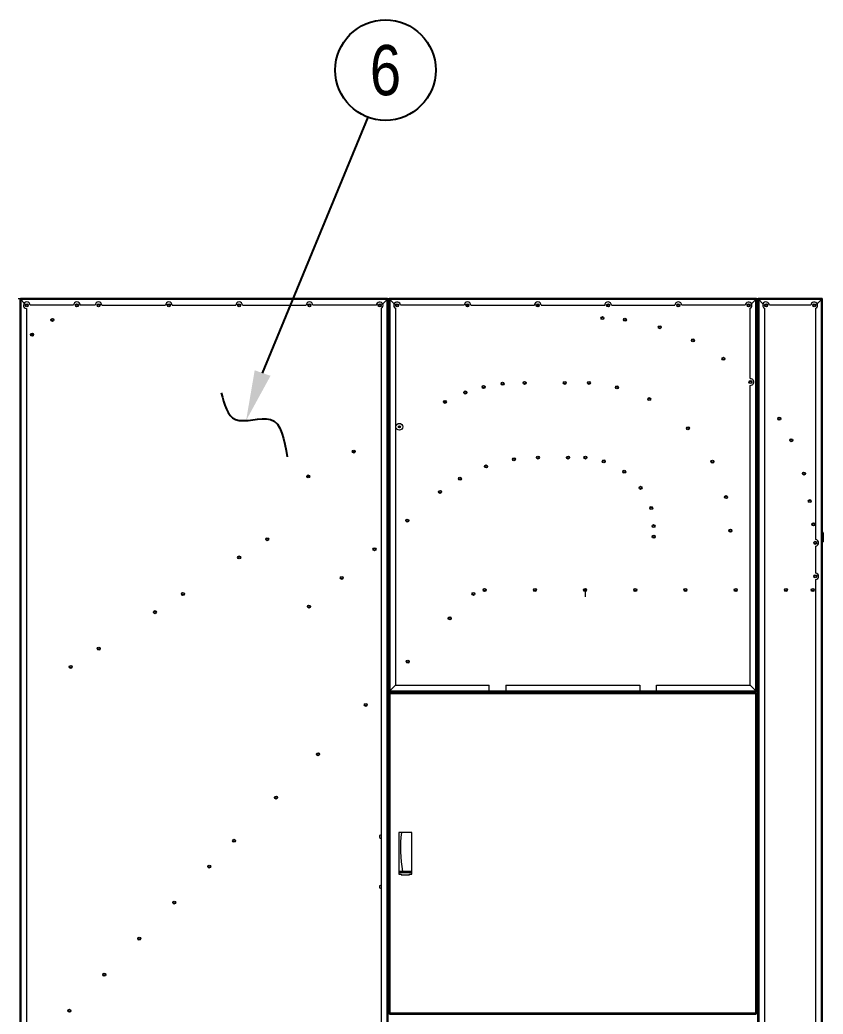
# Model space of a CAD drawing. Header units: millimetres. Extents: x -17070 to 45695, y -291348 to 34705.
# Drawn here: x 28983 to 31383, y 22356 to 25324 of the extents above; entities that cross this region are included whole.
import ezdxf
from ezdxf.enums import TextEntityAlignment as Align

# ---------------------------------------------------------------- set-up
doc = ezdxf.new("R2010")
doc.units = ezdxf.units.MM
doc.layers.add('냉각탑_dim', color=1, linetype='Continuous')
doc.layers.add('냉각탑_text', color=3, linetype='Continuous')
doc.styles.get("Standard").update_dxf_attribs({"font": 'arial.ttf'})

# ---------------------------------------------------------------- blocks, each defined once
blk = doc.blocks.new('1')
at = {"color": 7, "lineweight": 20, "ltscale": 0.003944}
blk.add_line((28977.7, 24492.2), (28984.8, 24492.2), dxfattribs=at)
at = {"color": 7, "lineweight": 20, "ltscale": 0.000833333}
for p, q in [((28983.2, 24490.6), (28983.2, 24489.1)), ((28986.3, 24492.2), (28984.8, 24492.2)), ((28984.8, 24489.1), (28984.8, 24490.6)), ((28984.8, 24490.6), (28986.3, 24490.6)), ((28986.3, 24489.1), (28984.8, 24489.1)), ((30081.6, 24492.2), (30080.1, 24492.2)), ((30080.1, 24489.1), (30080.1, 24490.6)), ((30080.1, 24490.6), (30081.6, 24490.6)), ((30080.1, 24489.1), (30081.6, 24489.1)), ((30081.6, 24490.6), (30081.6, 24489.1)), ((30083.2, 24489.1), (30083.2, 24490.6)), ((30085.2, 24490.6), (30085.2, 24489.1)), ((30088.3, 24492.2), (30086.8, 24492.2)), ((30086.8, 24489.1), (30086.8, 24490.6)), ((30086.8, 24490.6), (30088.3, 24490.6)), ((30088.3, 24489.1), (30086.8, 24489.1)), ((31183.6, 24492.2), (31182.1, 24492.2)), ((31182.1, 24490.6), (31183.6, 24490.6)), ((31182.1, 24489.1), (31182.1, 24490.6)), ((31182.1, 24489.1), (31183.6, 24489.1)), ((31182.1, 24489.1), (31183.6, 24489.1)), ((31183.6, 24490.6), (31183.6, 24489.1)), ((31185.2, 24489.1), (31185.2, 24490.6)), ((31187.2, 24490.6), (31187.2, 24489.1)), ((31190.3, 24492.2), (31188.8, 24492.2)), ((31188.8, 24489.1), (31188.8, 24490.6)), ((31188.8, 24490.6), (31190.3, 24490.6)), ((31190.3, 24489.1), (31188.8, 24489.1)), ((31188.8, 24489.1), (31190.3, 24489.1)), ((31379.6, 24492.2), (31378.1, 24492.2)), ((31378.1, 24490.6), (31379.6, 24490.6)), ((31378.1, 24489.1), (31378.1, 24490.6)), ((31378.1, 24489.1), (31379.6, 24489.1)), ((31379.6, 24490.6), (31379.6, 24489.1)), ((31381.2, 24489.1), (31381.2, 24490.6)), ((30085.2, 23321.3), (30085.2, 23319.8)), ((30086.8, 23319.8), (30086.8, 23321.3)), ((30088.3, 23319.8), (30086.8, 23319.8)), ((30086.8, 23318.2), (30088.3, 23318.2)), ((31182.1, 23321.3), (31182.1, 23319.8)), ((31183.6, 23319.8), (31182.1, 23319.8)), ((31182.1, 23318.2), (31183.6, 23318.2)), ((31183.6, 23321.3), (31183.6, 23319.8)), ((31185.2, 23319.8), (31185.2, 23321.3))]:
    blk.add_line(p, q, dxfattribs=at)
at = {"color": 7, "lineweight": 20, "ltscale": 0.000888889}
for p, q in [((28983.2, 24490.6), (28984.8, 24490.6)), ((28983.2, 24489.1), (28984.8, 24489.1)), ((28984.8, 24492.2), (28984.8, 24490.6)), ((28986.3, 24492.2), (28986.3, 24490.6)), ((30080.1, 24492.2), (30080.1, 24490.6)), ((30081.6, 24492.2), (30081.6, 24490.6)), ((30083.2, 24490.6), (30081.6, 24490.6)), ((30083.2, 24489.1), (30081.6, 24489.1)), ((30085.2, 24490.6), (30086.8, 24490.6)), ((30085.2, 24489.1), (30086.8, 24489.1)), ((30086.8, 24492.2), (30086.8, 24490.6)), ((30088.3, 24492.2), (30088.3, 24490.6)), ((31182.1, 24492.2), (31182.1, 24490.6)), ((31183.6, 24492.2), (31183.6, 24490.6)), ((31185.2, 24490.6), (31183.6, 24490.6)), ((31185.2, 24489.1), (31183.6, 24489.1)), ((31187.2, 24490.6), (31188.8, 24490.6)), ((31187.2, 24489.1), (31188.8, 24489.1)), ((31188.8, 24492.2), (31188.8, 24490.6)), ((31190.3, 24492.2), (31190.3, 24490.6)), ((31378.1, 24492.2), (31378.1, 24490.6)), ((31379.6, 24492.2), (31379.6, 24490.6)), ((31381.2, 24490.6), (31379.6, 24490.6)), ((31381.2, 24489.1), (31379.6, 24489.1)), ((31381.2, 23766.1), (31382.8, 23766.1)), ((30085.2, 23321.3), (30086.8, 23321.3)), ((30085.2, 23319.8), (30086.8, 23319.8)), ((30086.8, 23318.2), (30086.8, 23319.8)), ((30088.3, 23318.2), (30088.3, 23319.8)), ((31182.1, 23318.2), (31182.1, 23319.8)), ((31185.2, 23321.3), (31183.6, 23321.3)), ((31185.2, 23319.8), (31183.6, 23319.8)), ((31183.6, 23318.2), (31183.6, 23319.8))]:
    blk.add_line(p, q, dxfattribs=at)
at = {"color": 7, "lineweight": 20}
for p, q in [((28983.2, 24489.1), (28983.2, 21647.3)), ((30080.1, 24492.2), (28986.3, 24492.2)), ((28986.3, 24489.1), (28986.3, 21647.3)), ((30080.1, 24489.1), (28986.3, 24489.1)), ((30080.1, 21647.3), (30080.1, 24489.1)), ((30083.2, 21647.3), (30083.2, 24489.1)), ((30085.2, 24489.1), (30085.2, 23321.3)), ((31182.1, 24492.2), (30088.3, 24492.2)), ((30088.3, 24489.1), (30088.3, 23321.3)), ((31182.1, 24489.1), (30088.3, 24489.1)), ((31182.1, 23321.3), (31182.1, 24489.1)), ((31185.2, 23321.3), (31185.2, 24489.1)), ((31187.2, 24489.1), (31187.2, 21647.3)), ((31190.3, 24489.1), (31190.3, 21647.3)), ((31378.1, 21647.3), (31378.1, 24489.1)), ((31381.2, 21647.3), (31381.2, 24489.1)), ((29003.2, 24462.2), (29003.2, 21664.2)), ((30063.2, 21664.2), (30063.2, 24463.5)), ((30105.2, 24463.5), (30105.2, 23338.2)), ((31207.2, 24463.5), (31207.2, 21664.2)), ((31361.2, 21664.2), (31361.2, 23653.3)), ((30085.2, 23314.2), (30085.2, 22358.2)), ((31183.2, 23316.2), (30087.2, 23316.2)), ((30088.3, 23318.2), (31182.1, 23318.2)), ((31181.8, 23312.8), (30088.6, 23312.8)), ((30088.6, 23312.8), (30088.6, 22359.6)), ((31181.8, 22359.6), (31181.8, 23312.8)), ((31185.2, 22358.2), (31185.2, 23314.2)), ((30087.2, 22356.2), (31183.2, 22356.2)), ((30088.6, 22359.6), (31181.8, 22359.6))]:
    blk.add_line(p, q, dxfattribs=at)
at = {"color": 7, "lineweight": 20, "ltscale": 0.000833349}
for p, q in [((28984.8, 24489.1), (28986.3, 24489.1)), ((30086.8, 24489.1), (30088.3, 24489.1))]:
    blk.add_line(p, q, dxfattribs=at)
at = {"color": 7, "lineweight": 20, "ltscale": 0.001722}
for p, q in [((28986.3, 24489.1), (28986.3, 24492.2)), ((30088.3, 24489.1), (30088.3, 24492.2)), ((31190.3, 24489.1), (31190.3, 24492.2)), ((30088.3, 23321.3), (30085.2, 23321.3)), ((30088.3, 23321.3), (30088.3, 23318.2)), ((31182.1, 23321.3), (31185.2, 23321.3))]:
    blk.add_line(p, q, dxfattribs=at)
at = {"color": 7, "lineweight": 20, "ltscale": 0.007922}
blk.add_line((28996.4, 24479), (28986.3, 24489.1), dxfattribs=at)
blk.add_line((28996.4, 24479), (28986.3, 24489.1), dxfattribs=at)
at = {"color": 7, "lineweight": 20, "ltscale": 0.010045}
for p, q in [((30067.3, 24476.3), (30080.1, 24489.1)), ((30067.3, 24476.3), (30080.1, 24489.1)), ((30101.1, 24476.3), (30088.3, 24489.1)), ((30101.1, 24476.3), (30088.3, 24489.1)), ((31169.3, 24476.3), (31182.1, 24489.1)), ((31169.3, 24476.3), (31182.1, 24489.1)), ((31203.1, 24476.3), (31190.3, 24489.1)), ((31203.1, 24476.3), (31190.3, 24489.1)), ((31365.3, 24476.3), (31378.1, 24489.1)), ((31365.3, 24476.3), (31378.1, 24489.1))]:
    blk.add_line(p, q, dxfattribs=at)
at = {"color": 7, "lineweight": 20, "ltscale": 0.000833318}
blk.add_line((30080.1, 24489.1), (30081.6, 24489.1), dxfattribs=at)
at = {"color": 7, "lineweight": 20, "ltscale": 0.002889}
for p, q in [((30081.6, 24492.2), (30086.8, 24492.2)), ((31183.6, 24492.2), (31188.8, 24492.2))]:
    blk.add_line(p, q, dxfattribs=at)
at = {"color": 7, "lineweight": 20, "ltscale": 0.001111}
for p, q in [((30083.2, 24489.1), (30085.2, 24489.1)), ((31185.2, 24489.1), (31187.2, 24489.1)), ((30085.2, 24455.3), (30083.2, 24455.3)), ((30085.2, 24452.2), (30083.2, 24452.2)), ((30083.2, 24450.6), (30085.2, 24450.6)), ((31187.2, 24455.3), (31185.2, 24455.3)), ((31187.2, 24452.2), (31185.2, 24452.2)), ((31185.2, 23693.4), (31187.2, 23693.4)), ((31185.2, 23646.5), (31187.2, 23646.5)), ((31187.2, 23645), (31185.2, 23645)), ((31187.2, 23643.4), (31185.2, 23643.4)), ((31187.2, 23643.4), (31185.2, 23643.4)), ((31187.2, 23640.3), (31185.2, 23640.3)), ((31187.2, 23604.5), (31185.2, 23604.5)), ((31187.2, 23601.4), (31185.2, 23601.4)), ((31185.2, 23488.2), (31187.2, 23488.2)), ((31187.2, 23487.4), (31185.2, 23487.4)), ((31185.2, 23475.5), (31187.2, 23475.5)), ((31185.2, 23474), (31187.2, 23474)), ((31185.2, 23472.4), (31187.2, 23472.4)), ((31187.2, 23470.8), (31185.2, 23470.8)), ((31187.2, 23469.3), (31185.2, 23469.3)), ((31187.2, 23469.3), (31185.2, 23469.3)), ((31185.2, 23467), (31187.2, 23467)), ((31187.2, 23465.8), (31185.2, 23465.8)), ((31185.2, 23463.5), (31187.2, 23463.5)), ((31187.2, 23452), (31185.2, 23452)), ((31185.2, 23382), (31187.2, 23382)), ((31187.2, 23370.5), (31185.2, 23370.5)), ((31187.2, 23367), (31185.2, 23367)), ((31187.2, 23365.8), (31185.2, 23365.8)), ((31185.2, 22854), (31187.2, 22854)), ((31187.2, 22852.4), (31185.2, 22852.4)), ((31185.2, 22852.4), (31187.2, 22852.4)), ((31187.2, 22850.8), (31185.2, 22850.8)), ((30085.2, 22782.3), (30083.2, 22782.3)), ((30085.2, 22777.6), (30083.2, 22777.6)), ((30122.7, 22773.7), (30122.7, 22771.7)), ((30146.7, 22771.7), (30146.7, 22773.7)), ((31187.2, 22782.3), (31185.2, 22782.3)), ((31187.2, 22777.6), (31185.2, 22777.6)), ((30083.2, 22757.3), (30085.2, 22757.3)), ((31185.2, 22757.3), (31187.2, 22757.3)), ((30085.2, 22707.3), (30083.2, 22707.3)), ((31187.2, 22707.3), (31185.2, 22707.3))]:
    blk.add_line(p, q, dxfattribs=at)
at = {"color": 7, "lineweight": 20, "ltscale": 0.104333}
for p, q in [((31378.1, 24492.2), (31190.3, 24492.2)), ((31378.1, 24489.1), (31190.3, 24489.1))]:
    blk.add_line(p, q, dxfattribs=at)
at = {"color": 7, "lineweight": 20, "ltscale": 0.072222}
blk.add_line((29143.7, 24472.2), (29013.7, 24472.2), dxfattribs=at)
at = {"color": 7, "lineweight": 20, "ltscale": 0.024722}
blk.add_line((29208.2, 24472.2), (29163.7, 24472.2), dxfattribs=at)
at = {"color": 7, "lineweight": 20, "ltscale": 0.105556}
for p, q in [((29228.2, 24472.2), (29418.2, 24472.2)), ((29438.2, 24472.2), (29628.2, 24472.2)), ((29648.2, 24472.2), (29838.2, 24472.2)), ((30048.2, 24472.2), (29858.2, 24472.2)), ((30310.2, 24472.2), (30120.2, 24472.2)), ((30330.2, 24472.2), (30520.2, 24472.2)), ((30540.2, 24472.2), (30730.2, 24472.2)), ((30750.2, 24472.2), (30940.2, 24472.2)), ((31150.2, 24472.2), (30960.2, 24472.2))]:
    blk.add_line(p, q, dxfattribs=at)
at = {"color": 7, "lineweight": 20, "ltscale": 0.00315}
for p, q in [((30317.4, 24473.2), (30323, 24473.2)), ((30527.4, 24473.2), (30533, 24473.2))]:
    blk.add_line(p, q, dxfattribs=at)
at = {"color": 7, "lineweight": 20, "ltscale": 0.003136}
for p, q in [((30317.4, 24471.2), (30323, 24471.2)), ((30527.4, 24471.2), (30533, 24471.2))]:
    blk.add_line(p, q, dxfattribs=at)
at = {"color": 7, "lineweight": 20, "ltscale": 0.001812}
for p, q in [((30318.6, 24469.7), (30321.8, 24469.7)), ((30528.6, 24469.7), (30531.8, 24469.7))]:
    blk.add_line(p, q, dxfattribs=at)
at = {"color": 7, "lineweight": 20, "ltscale": 0.002485}
blk.add_line((30738.2, 24469.9), (30738.2, 24474.4), dxfattribs=at)
at = {"color": 7, "lineweight": 20, "ltscale": 0.11685}
blk.add_line((31165.2, 24253.2), (31165.2, 24463.5), dxfattribs=at)
at = {"color": 7, "lineweight": 20, "ltscale": 0.068889}
blk.add_line((31346.2, 24472.2), (31222.2, 24472.2), dxfattribs=at)
at = {"color": 7, "lineweight": 20, "ltscale": 0.383698}
blk.add_line((31361.2, 23772.9), (31361.2, 24463.5), dxfattribs=at)
at = {"color": 7, "lineweight": 20, "ltscale": 0.00282}
for p, q in [((29081.4, 24431.5), (29077.3, 24428.5)), ((29020.7, 24387.4), (29016.6, 24384.4))]:
    blk.add_line(p, q, dxfattribs=at)
at = {"color": 7, "lineweight": 20, "ltscale": 0.001525}
for p, q in [((31187.2, 24250.4), (31185.2, 24252.3)), ((31187.2, 24246.2), (31185.2, 24248.1)), ((31187.2, 24195.5), (31185.2, 24197.4))]:
    blk.add_line(p, q, dxfattribs=at)
at = {"color": 7, "lineweight": 20, "ltscale": 0.497241}
blk.add_line((31165.2, 23338.2), (31165.2, 24233.2), dxfattribs=at)
at = {"color": 7, "lineweight": 20, "ltscale": 0.001266}
for p, q in [((30083.2, 24114.2), (30085.2, 24115.2)), ((30083.2, 24110.6), (30085.2, 24111.7)), ((30083.2, 24068.6), (30085.2, 24069.7))]:
    blk.add_line(p, q, dxfattribs=at)
at = {"color": 7, "lineweight": 20, "ltscale": 0.003197}
blk.add_line((30116, 24112.6), (30116, 24106.9), dxfattribs=at)
at = {"color": 7, "lineweight": 20, "ltscale": 0.001476}
for p, q in [((30085.2, 23807.7), (30083.2, 23806)), ((30085.2, 23803.6), (30083.2, 23801.9)), ((30085.2, 23754.6), (30083.2, 23752.9))]:
    blk.add_line(p, q, dxfattribs=at)
at = {"color": 7, "lineweight": 20, "ltscale": 0.014944}
blk.add_line((31382.8, 23793), (31382.8, 23766.1), dxfattribs=at)
at = {"color": 7, "lineweight": 20, "ltscale": 0.044669}
blk.add_line((31361.2, 23672.9), (31361.2, 23753.3), dxfattribs=at)
at = {"color": 0, "lineweight": 20}
blk.add_line((30671.6, 23622.4), (30671.6, 23601.4), dxfattribs=at)
at = {"color": 7, "lineweight": 20, "ltscale": 0.001596}
for p, q in [((30085.2, 23380), (30083.2, 23378)), ((30085.2, 23375), (30083.2, 23373)), ((30085.2, 23324.8), (30083.2, 23322.7))]:
    blk.add_line(p, q, dxfattribs=at)
at = {"color": 7, "lineweight": 20, "ltscale": 0.013278}
for p, q in [((30105.2, 23338.2), (30088.3, 23321.3)), ((30088.3, 23321.3), (30105.2, 23338.2)), ((31165.2, 23338.2), (31182.1, 23321.3)), ((31182.1, 23321.3), (31165.2, 23338.2))]:
    blk.add_line(p, q, dxfattribs=at)
at = {"color": 7, "lineweight": 20, "ltscale": 0.155556}
for p, q in [((30105.2, 23338.2), (30385.2, 23338.2)), ((30885.2, 23338.2), (31165.2, 23338.2))]:
    blk.add_line(p, q, dxfattribs=at)
at = {"color": 7, "lineweight": 20, "ltscale": 0.009389}
for p, q in [((30385.2, 23321.3), (30385.2, 23338.2)), ((30435.2, 23338.2), (30435.2, 23321.3)), ((30835.2, 23338.2), (30835.2, 23321.3)), ((30885.2, 23321.3), (30885.2, 23338.2))]:
    blk.add_line(p, q, dxfattribs=at)
at = {"color": 7, "lineweight": 20, "ltscale": 0.222222}
for p, q in [((30435.2, 23338.2), (30835.2, 23338.2)), ((30435.2, 23321.3), (30835.2, 23321.3))]:
    blk.add_line(p, q, dxfattribs=at)
at = {"color": 7, "lineweight": 20, "ltscale": 0.001632}
blk.add_line((30085.2, 23319.8), (30083.2, 23317.7), dxfattribs=at)
at = {"color": 7, "lineweight": 20, "ltscale": 0.000750576}
for p, q in [((30085.2, 23314.2), (30086.5, 23314.2)), ((30087.2, 23316.2), (30087.2, 23314.8)), ((31183.2, 23316.2), (31183.2, 23314.8)), ((31185.2, 23314.2), (31183.8, 23314.2)), ((30085.2, 22358.2), (30086.5, 22358.2)), ((30087.2, 22356.2), (30087.2, 22357.5)), ((31183.2, 22356.2), (31183.2, 22357.5)), ((31185.2, 22358.2), (31183.8, 22358.2))]:
    blk.add_line(p, q, dxfattribs=at)
at = {"color": 7, "lineweight": 20, "ltscale": 0.000360535}
for p, q in [((30087.2, 23314.2), (30086.5, 23314.2)), ((31183.2, 23314.2), (31183.8, 23314.2)), ((30087.2, 22358.2), (30086.5, 22358.2)), ((31183.2, 22358.2), (31183.8, 22358.2))]:
    blk.add_line(p, q, dxfattribs=at)
at = {"color": 7, "lineweight": 20, "ltscale": 0.000669596}
for p, q in [((30087.2, 23313.6), (30087.2, 23314.8)), ((31183.2, 23313.6), (31183.2, 23314.8)), ((30087.2, 22358.7), (30087.2, 22357.5)), ((31183.2, 22358.7), (31183.2, 22357.5))]:
    blk.add_line(p, q, dxfattribs=at)
at = {"color": 7, "lineweight": 20, "ltscale": 0.164944}
for p, q in [((30088.3, 23321.3), (30385.2, 23321.3)), ((30885.2, 23321.3), (31182.1, 23321.3))]:
    blk.add_line(p, q, dxfattribs=at)
at = {"color": 7, "lineweight": 20, "ltscale": 0.00139}
for p, q in [((30157.8, 23316.2), (30159.3, 23318.2)), ((30157.9, 23316.2), (30159.4, 23318.2)), ((30162.2, 23316.2), (30163.7, 23318.2)), ((30251.7, 23316.2), (30253.2, 23318.2))]:
    blk.add_line(p, q, dxfattribs=at)
at = {"color": 7, "lineweight": 20, "ltscale": 0.027778}
for p, q in [((30385.2, 23321.3), (30435.2, 23321.3)), ((30385.2, 23321.3), (30435.2, 23321.3)), ((30835.2, 23321.3), (30885.2, 23321.3))]:
    blk.add_line(p, q, dxfattribs=at)
at = {"color": 7, "lineweight": 20, "ltscale": 0.001849}
for p, q in [((30083.2, 23216.9), (30085.2, 23219.6)), ((30083.2, 23216.8), (30085.2, 23219.5)), ((30083.2, 23211), (30085.2, 23213.7)), ((30083.2, 23092), (30085.2, 23094.7))]:
    blk.add_line(p, q, dxfattribs=at)
at = {"color": 7, "lineweight": 20, "ltscale": 0.021667}
for p, q in [((30154.2, 22898.7), (30115.2, 22898.7)), ((30154.2, 22782.3), (30115.2, 22782.3)), ((30154.2, 22777.6), (30115.2, 22777.6))]:
    blk.add_line(p, q, dxfattribs=at)
at = {"color": 7, "lineweight": 20, "ltscale": 0.069444}
for p, q in [((30115.2, 22898.7), (30115.2, 22773.7)), ((30154.2, 22773.7), (30154.2, 22898.7))]:
    blk.add_line(p, q, dxfattribs=at)
at = {"color": 7, "lineweight": 20, "ltscale": 0.004167}
for p, q in [((30115.2, 22773.7), (30122.7, 22773.7)), ((30146.7, 22773.7), (30154.2, 22773.7))]:
    blk.add_line(p, q, dxfattribs=at)
at = {"color": 7, "lineweight": 20, "ltscale": 0.013333}
blk.add_line((30122.7, 22771.7), (30146.7, 22771.7), dxfattribs=at)
at = {"color": 7, "lineweight": 20, "ltscale": 0.002222}
blk.add_line((30083.2, 22482.7), (30085.2, 22479.3), dxfattribs=at)
at = {"color": 7, "lineweight": 20, "ltscale": 0.001571}
blk.add_line((30085.2, 22393), (30083.2, 22395), dxfattribs=at)
at = {"color": 7, "lineweight": 20}
for centre, radius in [((29003.7, 24472.2), 4.5), ((29003.7, 24472.2), 3), ((29153.7, 24472.2), 4.5), ((29153.7, 24472.2), 3), ((29218.2, 24472.2), 4.5), ((29218.2, 24472.2), 3), ((29428.2, 24472.2), 4.5), ((29428.2, 24472.2), 3), ((29638.2, 24472.2), 4.5), ((29638.2, 24472.2), 3), ((29848.2, 24472.2), 4.5), ((29848.2, 24472.2), 3), ((30058.2, 24472.2), 4.5), ((30058.2, 24472.2), 3), ((30110.2, 24472.2), 4.5), ((30110.2, 24472.2), 3), ((30320.2, 24472.2), 4.5), ((30320.2, 24472.2), 3), ((30530.2, 24472.2), 4.5), ((30530.2, 24472.2), 3), ((30740.2, 24472.2), 4.5), ((30740.2, 24472.2), 3), ((30950.2, 24472.2), 4.5), ((30950.2, 24472.2), 3), ((31160.2, 24472.2), 4.5), ((31160.2, 24472.2), 3), ((31212.2, 24472.2), 4.5), ((31212.2, 24472.2), 3), ((31356.2, 24472.2), 4.5), ((31356.2, 24472.2), 3), ((29080.3, 24428.7), 4.5), ((29080.3, 24428.7), 3), ((30723.4, 24434), 4.5), ((30723.4, 24434), 3), ((30790.6, 24429.2), 4.5), ((30790.6, 24429.2), 3), ((30894.7, 24406.8), 4.5), ((30894.7, 24406.8), 3), ((29019.6, 24384.6), 4.5), ((29019.6, 24384.6), 3), ((30993.7, 24367.6), 4.5), ((30993.7, 24367.6), 3), ((31084.9, 24312.6), 4.5), ((31084.9, 24312.6), 3), ((30368.6, 24228.5), 4.5), ((30368.6, 24228.5), 3), ((30425.2, 24238.1), 4.5), ((30425.2, 24238.1), 3), ((30491, 24240.5), 4.5), ((30491, 24240.5), 3), ((30611, 24240.5), 4.5), ((30611, 24240.5), 3), ((30683, 24240.5), 4.5), ((30683, 24240.5), 3), ((30766.7, 24227.3), 4.5), ((30766.7, 24227.3), 3), ((31165.7, 24243.2), 4.5), ((31165.7, 24243.2), 3), ((30313.8, 24211.9), 4.5), ((30313.8, 24211.9), 3), ((30863.4, 24192.1), 4.5), ((30863.4, 24192.1), 3), ((30252.9, 24184), 4.5), ((30252.9, 24184), 3), ((31251.9, 24133.7), 4.5), ((31251.9, 24133.7), 3), ((30116.8, 24109.7), 10), ((30116.8, 24109.7), 3), ((30978.9, 24105.1), 4.5), ((30978.9, 24105.1), 3), ((31287.7, 24069.5), 4.5), ((31287.7, 24069.5), 3), ((29980.8, 24035.5), 4.5), ((29980.8, 24035.5), 3), ((30459.1, 24012.4), 4.5), ((30459.1, 24012.4), 3), ((30530.8, 24017.6), 4.5), ((30530.8, 24017.6), 3), ((30620.8, 24017.6), 4.5), ((30620.8, 24017.6), 3), ((30672.8, 24017.6), 4.5), ((30672.8, 24017.6), 3), ((30375.7, 23991.1), 4.5), ((30375.7, 23991.1), 3), ((30727.6, 24006.4), 4.5), ((30727.6, 24006.4), 3), ((31052.1, 24005.5), 4.5), ((31052.1, 24005.5), 3), ((29844.7, 23961.2), 4.5), ((29844.7, 23961.2), 3), ((30297.8, 23954.5), 4.5), ((30297.8, 23954.5), 3), ((30788.6, 23975.4), 4.5), ((30788.6, 23975.4), 3), ((31325.5, 23970), 4.5), ((31325.5, 23970), 3), ((30837.4, 23927.3), 4.5), ((30837.4, 23927.3), 3), ((30238.3, 23915.1), 4.5), ((30238.3, 23915.1), 3), ((31092.7, 23899.5), 4.5), ((31092.7, 23899.5), 3), ((30869.3, 23867), 4.5), ((30869.3, 23867), 3), ((31343, 23887.6), 4.5), ((31343, 23887.6), 3), ((30140.5, 23829.5), 4.5), ((30140.5, 23829.5), 3), ((30876.3, 23812.9), 4.5), ((30876.3, 23812.9), 3), ((31353.6, 23818.4), 4.5), ((31353.6, 23818.4), 3), ((29722.1, 23773.9), 4.5), ((29722.1, 23773.9), 3), ((30876.6, 23781.4), 4.5), ((30876.6, 23781.4), 3), ((31105.6, 23799.3), 4.5), ((31105.6, 23799.3), 3), ((30042.6, 23744), 4.5), ((30042.6, 23744), 3), ((31359.2, 23763.1), 4.5), ((31359.2, 23763.1), 3), ((29638.3, 23719.5), 4.5), ((29638.3, 23719.5), 3), ((29944.8, 23658.4), 4.5), ((29944.8, 23658.4), 3), ((31359.2, 23663.1), 4.5), ((31359.2, 23663.1), 3), ((30371.6, 23622.4), 4.5), ((30521.6, 23622.4), 4.5), ((30671.6, 23622.4), 4.5), ((30821.6, 23622.4), 4.5), ((30971.6, 23622.4), 4.5), ((31121.6, 23622.4), 4.5), ((31271.6, 23622.4), 4.5), ((31351.6, 23622.4), 4.5), ((29470.5, 23610.5), 4.5), ((29470.5, 23610.5), 3), ((30338.3, 23610.8), 4.5), ((30338.3, 23610.8), 3), ((30371.6, 23622.4), 3), ((30521.6, 23622.4), 3), ((30671.6, 23622.4), 3), ((30821.6, 23622.4), 3), ((30971.6, 23622.4), 3), ((31121.6, 23622.4), 3), ((31271.6, 23622.4), 3), ((31351.6, 23622.4), 3), ((29846.9, 23572.8), 4.5), ((29846.9, 23572.8), 3), ((29386.6, 23556.1), 4.5), ((29386.6, 23556.1), 3), ((30267.2, 23537.6), 4.5), ((30267.2, 23537.6), 3), ((29218.9, 23447.2), 4.5), ((29218.9, 23447.2), 3), ((29135, 23392.7), 4.5), ((29135, 23392.7), 3), ((30141.9, 23408.4), 4.5), ((30141.9, 23408.4), 3), ((30016.6, 23279.2), 4.5), ((30016.6, 23279.2), 3), ((29873.9, 23132), 4.5), ((29873.9, 23132), 3), ((29748.5, 23002.8), 4.5), ((29748.5, 23002.8), 3), ((29623.2, 22873.6), 4.5), ((29623.2, 22873.6), 3), ((29548.7, 22796.8), 4.5), ((29548.7, 22796.8), 3), ((29444.3, 22689.1), 4.5), ((29444.3, 22689.1), 3), ((29339.8, 22581.5), 4.5), ((29339.8, 22581.5), 3), ((29235.4, 22473.8), 4.5), ((29235.4, 22473.8), 3), ((29131, 22366.1), 4.5), ((29131, 22366.1), 3)]:
    blk.add_circle(centre, radius, dxfattribs=at)
for centre, radius, start, end in [((29173.1, 24489.1), 3.1, 89.7398, 90), ((29182.3, 24489.1), 3.1, 90, 90.2603), ((30276.1, 24489.1), 3.1, 89.7397, 90), ((30284.3, 24489.1), 3.1, 90, 90.2603), ((31378.1, 24489.1), 3.1, 89.7307, 90), ((31378.1, 24489.1), 1.5, 360, 89.6129), ((31378.1, 24489.1), 3.1, 28.9378, 61.0622), ((31378.1, 24489.1), 3.1, 360, 0.2617), ((29003.7, 24472.2), 10, 360, 267.1343), ((29153.7, 24472.2), 10, 360, 180), ((29218.2, 24472.2), 10, 360, 180), ((29428.2, 24472.2), 10, 360, 180), ((29638.2, 24472.2), 10, 360, 180), ((29848.2, 24472.2), 10, 360, 180), ((30058.2, 24472.2), 10, 300, 180), ((30110.2, 24472.2), 10, 360, 239.9997), ((30320.2, 24472.2), 10, 360, 180), ((30530.2, 24472.2), 10, 360, 180), ((30740.2, 24472.2), 10, 360, 180), ((30950.2, 24472.2), 10, 360, 180), ((31160.2, 24472.2), 10, 300.0003, 180), ((31212.2, 24472.2), 10, 155.7048, 240), ((31212.2, 24472.2), 10, 360, 155.7048), ((31356.2, 24472.2), 10, 300, 180), ((31165.7, 24243.2), 10, 267.1352, 92.8648), ((30715.7, 23793.3), 660.3, 44.432, 44.6794), ((30255.4, 24182.3), 4.5, 103.5355, 186.3833), ((30255.4, 24182.3), 3, 84.942, 204.9672), ((29983.2, 24033.8), 3, 84.942, 204.9674), ((29847.2, 23959.5), 3, 84.942, 204.9675), ((31379.7, 23793), 3.1, 360, 61.0615), ((31359.2, 23763.1), 10, 281.5372, 78.4628), ((31359.2, 23663.1), 10, 281.5372, 78.4628), ((31378.1, 23601.4), 3.1, 359.7468, 360), ((30436.9, 23319), 4.5, 190.7013, 219.0599), ((30436.9, 23319), 3, 196.1728, 250.9443), ((30436.9, 23319), 3, 289.0557, 343.8272), ((30436.9, 23319), 4.5, 320.9401, 349.2987), ((30552.7, 23314.8), 4.5, 131.1158, 162.0048), ((30552.7, 23314.8), 3, 27.607, 152.393), ((30552.7, 23314.8), 4.5, 17.9952, 48.8842), ((30527.5, 22852.4), 458, 164.9547, 165.9509), ((30085.8, 22938.2), 2.5, 103.1329, 256.8671), ((30061.6, 22886.2), 4.5, 69.1729, 290.8271), ((30527.5, 22852.4), 407.2, 173.4712, 189.913), ((30061.6, 22736.2), 4.5, 69.1729, 290.8271), ((30086.5, 22763.1), 10, 250.5258, 262.3349), ((31183.1, 22509.7), 4.5, 25.069, 62.5255), ((31183.1, 22509.7), 3, 313.7911, 46.2089), ((31183.1, 22509.7), 4.5, 297.4745, 334.931)]:
    blk.add_arc(centre, radius, start, end, dxfattribs=at)
for points in [[(30088.6, 23312.8), (30088.2, 23313), (30087.7, 23313.3), (30087.3, 23313.6), (30086.9, 23313.9), (30086.5, 23314.2)], [(30088.6, 23312.8), (30088.3, 23313.2), (30088, 23313.6), (30087.8, 23314.1), (30087.5, 23314.5), (30087.2, 23314.8)], [(31181.8, 23312.8), (31182.1, 23313.2), (31182.3, 23313.6), (31182.6, 23314.1), (31182.9, 23314.5), (31183.2, 23314.8)], [(31181.8, 23312.8), (31182.2, 23313), (31182.7, 23313.3), (31183.1, 23313.6), (31183.5, 23313.9), (31183.8, 23314.2)], [(30088.6, 22359.6), (30088.2, 22359.3), (30087.7, 22359), (30087.3, 22358.7), (30086.9, 22358.5), (30086.5, 22358.2)], [(30088.6, 22359.6), (30088.3, 22359.1), (30088, 22358.7), (30087.8, 22358.3), (30087.5, 22357.9), (30087.2, 22357.5)], [(31181.8, 22359.6), (31182.2, 22359.3), (31182.7, 22359), (31183.1, 22358.7), (31183.5, 22358.5), (31183.8, 22358.2)], [(31181.8, 22359.6), (31182.1, 22359.1), (31182.3, 22358.7), (31182.6, 22358.3), (31182.9, 22357.9), (31183.2, 22357.5)]]:
    blk.add_open_spline(points, degree=5, dxfattribs=at)
at = {"layer": '냉각탑_dim', "lineweight": -3}
blk.add_spline([(29584.7, 24211.3), (29627, 24131.7), (29731.6, 24131.7), (29781.4, 24019.8)], degree=3, dxfattribs=at)
blk.add_solid([(29732, 24261.7), (29659, 24128.3), (29684.7, 24278.2)], dxfattribs=at)

msp = doc.modelspace()

# ---------------------------------------------------------------- linework, layer by layer
at = {"layer": '냉각탑_dim', "linetype": 'ByBlock', "lineweight": -3}
msp.add_lwpolyline([(29708.3, 24269.9), (30023.3, 25033.6)], dxfattribs=at)
msp.add_circle((30075.4, 25174.3), 150, dxfattribs=at)

# ---------------------------------------------------------------- block references
msp.add_blockref('1', (0, 0))

# ---------------------------------------------------------------- texts
at = {"layer": '냉각탑_text', "width": 0.8}
msp.add_text('6', height=150, dxfattribs=at).set_placement((30075.4, 25174.3), align=Align.MIDDLE_CENTER)

doc.saveas('drawing.dxf')
